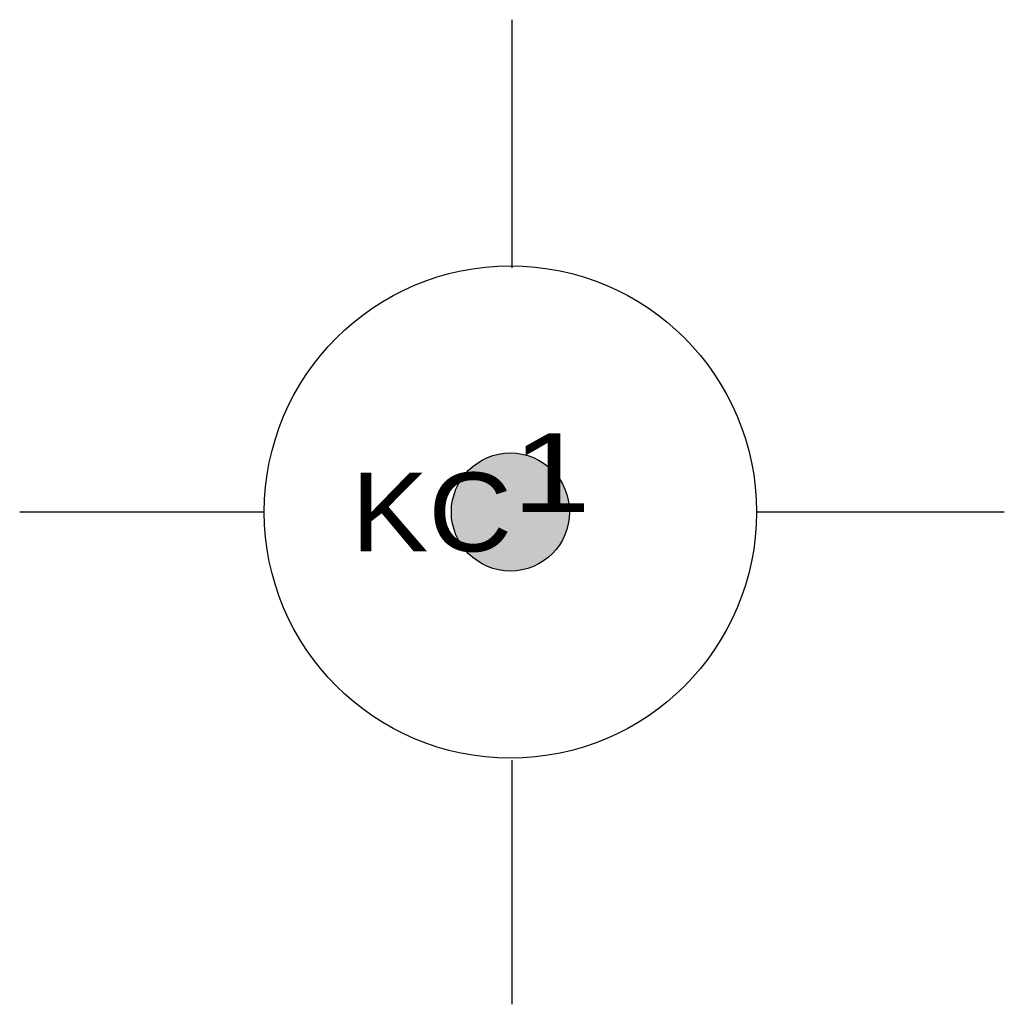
# Model space of a CAD drawing. Header units: metres. Extents: x 551749 to 552186, y 1840428 to 1840736.
# Drawn here: x 551749.38 to 551751.88, y 1840733.15 to 1840735.65 of the extents above; entities that cross this region are included whole.
import ezdxf
from ezdxf.enums import TextEntityAlignment as Align

# ---------------------------------------------------------------- set-up
doc = ezdxf.new("R2010")
doc.units = ezdxf.units.M
doc.header["$LTSCALE"] = 1.5
doc.layers.add('7', color=7, linetype='Continuous', lineweight=13)
doc.layers.add('9', color=7, linetype='Continuous')

msp = doc.modelspace()

# ---------------------------------------------------------------- hatches: boundary and pattern name
at = {"layer": '7'}
msp.add_hatch(color=256, dxfattribs=at).paths.add_polyline_path([(551750.626, 1840734.25, 1), (551750.626, 1840734.55, 1)])

# ---------------------------------------------------------------- linework, layer by layer
for p, q in [((551750.63, 1840735.02), (551750.63, 1840735.65)), ((551750, 1840734.4), (551749.38, 1840734.4)), ((551751.88, 1840734.4), (551751.25, 1840734.4)), ((551750.63, 1840733.15), (551750.63, 1840733.77))]:
    msp.add_line(p, q, dxfattribs=at)
for radius in [0.625, 0.15]:
    msp.add_circle((551750.626, 1840734.4), radius, dxfattribs=at)

# ---------------------------------------------------------------- texts
at = {"layer": '7', "width": 1.35}
msp.add_text('1', height=0.2, dxfattribs=at).set_placement((551750.63, 1840734.4))
at = {"layer": '9', "width": 1.1}
msp.add_text('KC', height=0.2, dxfattribs=at).set_placement((551750.63, 1840734.3), align=Align.RIGHT)

doc.saveas('drawing.dxf')
